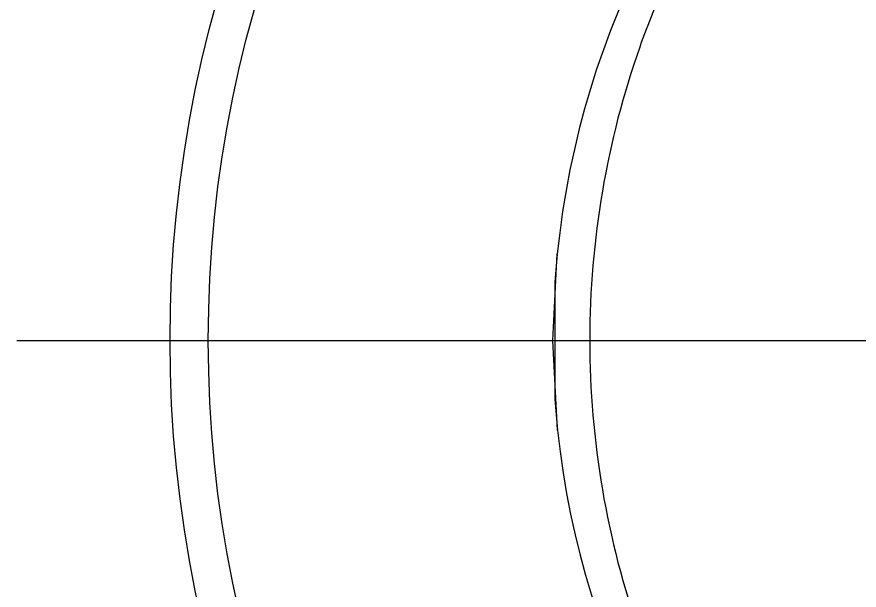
# Model space of a CAD drawing. Extents: x 39521 to 39941, y -9225 to -8631.
# Drawn here: x 39681.501 to 39685.9, y -9082.628 to -9079.631 of the extents above; entities that cross this region are included whole.
import ezdxf

# ---------------------------------------------------------------- set-up
doc = ezdxf.new("R2010")
doc.units = 0
doc.header["$LTSCALE"] = 7
doc.header["$MEASUREMENT"] = 0
doc.linetypes.add('CENTER', pattern=[2, 1.25, -0.25, 0.25, -0.25])
doc.layers.add('CL', color=1, linetype='CENTER')
doc.layers.add('DWG', color=7, linetype='CONTINUOUS')

msp = doc.modelspace()

# ---------------------------------------------------------------- linework, layer by layer
at = {"layer": 'CL'}
msp.add_line((39681.5011, -9081.3226), (39696.1011, -9081.3226), dxfattribs=at)
msp.add_line((39681.5011, -9081.3226), (39696.1011, -9081.3226), dxfattribs=at)
at = {"layer": 'DWG'}
for p, q in [((39684.3011, -9081.3226), (39684.3238, -9080.871)), ((39684.3257, -9081.7928), (39684.3011, -9081.3226))]:
    msp.add_line(p, q, dxfattribs=at)
msp.add_lwpolyline([(39684.3239, -9080.871), (39684.3115, -9081.018), (39684.3117, -9081.6307), (39684.3258, -9081.7928)], dxfattribs=at)
for radius in [6.5, 6.3]:
    msp.add_circle((39688.8011, -9081.3226), radius, dxfattribs=at)
msp.add_arc((39688.8011, -9081.3226), 4.5, 185.9975, 174.2401, dxfattribs=at)
msp.add_open_spline([(39686.8011, -9077.4175), (39686.8012, -9077.4176), (39686.8001, -9077.4178), (39686.7993, -9077.4185), (39686.7969, -9077.4195), (39686.7925, -9077.4218), (39686.7846, -9077.4257), (39686.7728, -9077.4318), (39686.7576, -9077.4395), (39686.7391, -9077.4492), (39686.7174, -9077.4606), (39686.682, -9077.4795), (39686.6301, -9077.508), (39686.5595, -9077.5487), (39686.4781, -9077.5982), (39686.3869, -9077.6568), (39686.2874, -9077.725), (39686.1401, -9077.833), (39685.9457, -9077.9925), (39685.7113, -9078.2165), (39685.4803, -9078.4771), (39685.2624, -9078.7694), (39685.0648, -9079.0885), (39684.8928, -9079.4297), (39684.7005, -9079.9087), (39684.5372, -9080.5405), (39684.4715, -9081.3226), (39684.5372, -9082.1047), (39684.7005, -9082.7365), (39684.8928, -9083.2156), (39685.0648, -9083.5567), (39685.2624, -9083.8758), (39685.4803, -9084.1681), (39685.7113, -9084.4287), (39685.9457, -9084.6527), (39686.1401, -9084.8122), (39686.2874, -9084.9202), (39686.3869, -9084.9884), (39686.4781, -9085.047), (39686.5595, -9085.0965), (39686.6301, -9085.1372), (39686.682, -9085.1657), (39686.7174, -9085.1846), (39686.7391, -9085.1961), (39686.7576, -9085.2057), (39686.7728, -9085.2135), (39686.7846, -9085.2195), (39686.7925, -9085.2234), (39686.7969, -9085.2257), (39686.7993, -9085.2267), (39686.8001, -9085.2274), (39686.8012, -9085.2276), (39686.8011, -9085.2277)], degree=3, knots=[0, 0, 0, 0, 0.00005, 0.0002, 0.00045, 0.0008, 0.001797, 0.003192, 0.004981, 0.007164, 0.00974, 0.012705, 0.019779, 0.02834, 0.038343, 0.049727, 0.062396, 0.076254, 0.107132, 0.141386, 0.178089, 0.216454, 0.255879, 0.295933, 0.33641, 0.417997, 0.500002, 0.582001, 0.663588, 0.704069, 0.744124, 0.783546, 0.82191, 0.858614, 0.892869, 0.923746, 0.937604, 0.950273, 0.961657, 0.971661, 0.980221, 0.987295, 0.99026, 0.992836, 0.995019, 0.996808, 0.998203, 0.9992, 0.99955, 0.9998, 0.99995, 1, 1, 1, 1], dxfattribs=at)

doc.saveas('drawing.dxf')
